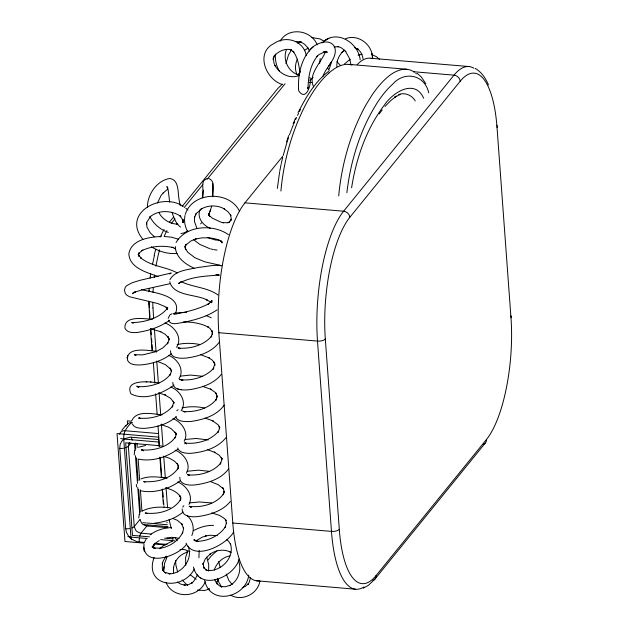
<?xml version="1.0" encoding="UTF-8"?>
<svg xmlns="http://www.w3.org/2000/svg" width="629" height="629" viewBox="0 0 629 629"><rect width="100%" height="100%" fill="white"/><g stroke="black" fill="none" stroke-linecap="round" stroke-linejoin="round"><path stroke-width="0.94" d="M275.384 54.047C274.928 60.046 276.398 66.163 279.496 71.321M172.794 382.416C172.731 390.507 183.393 390.271 189.093 389.728C200.848 387.991 213.616 384.122 221.227 374.436M202.931 197.514L202.805 185.697M212.799 196.861L212.437 183.754L212.476 185.516L212.547 184.36M309.924 77.493C312.039 83.885 305.985 102.323 298.641 90.662C297.619 75.252 301.039 57.137 313.368 46.75M182.166 508.94C181.805 516.936 192.301 517.242 197.986 516.558C209.779 514.844 222.548 511.133 230.324 501.502M148.994 291.738L149.112 288.805M202.766 183.927L203.568 180.814L206.957 178.534M163.917 566.815L163.626 571.25L164.601 563.246L167.322 556.413M170.475 350.793C170.333 358.601 180.57 358.506 186.098 358.098C198.316 356.478 211.784 352.444 219.34 342.042M320.2 58.489L319.618 63.592M179.823 477.301C179.391 484.912 189.274 485.517 194.754 484.943C207.098 483.339 220.748 479.487 228.5 469.045M280.911 191.027C283.718 160.489 292.092 130.297 306.457 103.148A214.308 70.511 -85.1 0 1 328.959 73.027M338.701 195.933C341.429 166.111 349.512 136.642 363.224 109.973A201.021 66.139 -85.1 0 1 366.707 103.636L371.731 95.553A217.658 71.612 -85.1 0 1 386.749 77.831C393.518 71.706 403.991 66.147 412.868 71.203M198.937 557.797L199.189 550.336M277.342 188.409L279.669 171.693M203.489 190.1L202.239 197.868M346.878 192.749C350.605 160.607 360.409 128.678 378.108 101.411A211.517 69.591 -85.1 0 1 392.7 84.192C404.604 70.448 424.921 74.945 428.719 92.793M150.103 278.049L150.685 273.418M184.989 215.48C183.865 220.96 184.965 226.747 187.623 231.629M208.616 571.108L208.726 564.748L206.768 557.184M351.595 187.819C356.148 158.5 366.109 129.307 384.115 105.452C392.174 92.864 414.668 78.02 423.647 98.226M144.002 543.967C142.248 568.734 178.722 556.24 186.475 544.242M279.842 170.773L281.1 164.381M212.696 195.635C213.145 190.076 215.495 181.058 208.82 178.518M152.454 264.73L153.122 261.373M285.943 63.639L288.444 54.998L291.612 49.754M153.264 260.713L153.846 258.102M281.297 163.493L282.72 157.321M250.594 577.619L249.115 582.493L247.85 584.53L248.424 583.641L245.224 586.448L242.259 587.51M259.919 581.015C257.898 594.051 242.031 601.741 230.576 595.136M157.447 203.057L161.008 195.588L163.469 192.639L163.186 192.985L167.817 189.054M331.507 62.09L329.219 69.08M283.16 155.607L287.146 141.737M171.206 353.844C162.644 360.818 151.542 363.963 140.692 364.938C136.171 365.04 129.967 365.174 127.616 360.464C125.635 346.068 148.444 350.589 157.006 351.32M154.121 255.209L155.772 249.17M126.948 357.909L127.144 357.17M127.451 356.03L127.648 355.306M248.762 575.063C246.073 597.872 209.905 606.136 204.677 580.402M168.179 318.329L169.861 314.964M211.721 206.147L208.836 214.725L209.268 213.042L209.001 215.716L208.702 213.907L209.779 216.431L209.009 215.338L212.421 218.224L220.865 222.131L223.515 222.808L222.328 222.548L227.383 222.792L229.538 222.194L228.13 222.69L229.86 221.589L228.917 222.674L231.11 219.285L230.827 220.708L231.205 218.672L230.481 214.615L230.922 215.755L228.146 211.831L223.893 208.679L224.592 209.032C217.618 205.03 208.686 204.952 201.618 208.765L202.216 208.435L196.358 213.42L194.4 217.681L194.628 216.706L194.455 221.502L197.05 228.642M131.642 420.99C136.241 409.786 152.595 414.071 162.054 414.818M134.716 450.372L134.221 454.971M325.358 51.79C321.671 62.428 307.471 74.159 313.635 86.857M286.407 49.793C282.287 59.786 288.797 72.893 299.49 75.118M139.221 514.302L138.797 517.981M154.097 557.388C143.428 586.928 182.717 591.7 194.33 569.025M200.415 209.017C196.193 217.17 202.821 225.331 210.243 228.343M191.829 535.531C194.927 528.659 192.663 520.144 186.939 515.371M286.572 141.91L288.656 135.589M185.217 214.505C192.254 191.57 228.767 190.194 239.382 210.896M287.39 140.959L288.404 137.924M209.944 211.564L210.243 210.746M210.401 210.306L210.684 209.52M289.442 134.952L290.228 132.782M214.237 570.126C216.439 563.12 222.501 557.184 229.837 555.91M290.496 132.059L291.573 129.228M297.36 59.181C295.158 63.844 294.749 69.41 296.849 74.183M184.179 441.338C189.353 432.296 181.435 421.933 172.983 418.544M291.848 128.536L293.413 124.668M239.217 559.047C234.334 577.249 199.605 592.133 193.417 567.083M169.916 279.748C175.224 269.912 188.802 269.794 198.442 267.364C206.131 266.775 214.167 264.408 221.825 265.792M197.553 575.024L193.622 581.416L191.743 583.154L192.458 582.588L188.409 584.687L183.982 585.151L185.146 585.198L180.547 584.034L177.441 581.998M293.782 123.771L294.718 121.601M293.145 123.709L295.544 118.118M295.654 119.479L296.597 117.395M160.159 237.078L164.027 229.506M187.584 551.814L185.563 557.459L185.783 565.212M297.556 115.359L298.523 113.369M178.998 378.815C184.847 369.71 177.512 358.727 168.533 355.322M322.905 76.463C325.971 66.713 337.962 58.316 334.754 47.199C329.989 37.221 315.043 43.472 309.877 49.762M181.144 410.831C187.332 401.75 179.925 390.499 170.876 387.047M298.067 112.677C305.796 97.432 314.775 81.982 328.542 71.399M188.952 504.45C193.818 495.424 186.035 485.462 177.779 481.963M299.498 111.419L300.481 109.509M186.381 473.267C191.696 464.045 183.81 453.533 175.098 450.152M218.405 579.301L216.698 582.564L218.263 579.561M144.363 542.387L146.132 539.1M176.073 242.519C186.066 225.237 213.239 223.822 228.437 234.672M176.545 347.263C182.984 337.663 174.414 326.199 164.932 322.984M195.273 214.945L196.185 213.357M205.219 581.864C198.536 598.226 173.014 599.272 166.119 582.611M175.232 314.083C183.401 295.237 153.476 292.752 141.564 289.654M183.754 221.141L182.905 222.501L183.346 221.07L183.196 222.697L182.874 219.379L183.432 220.755L179.902 215.771L180.877 216.478C172.039 210.172 158.327 209.622 149.906 216.966L150.693 216.29L146.958 221.951L146.455 224.058L146.675 222.918L146.942 227.093L150.134 232.722L154.357 236.787M330.823 62.711L328.566 66.21M233.603 532.016C226.983 544.517 194.259 561.689 186.019 543.212M280.109 41.247C288.247 26.575 311.245 29.878 317.189 44.738M180.24 205.683L178.99 199.165C177.763 192.23 179.147 179.477 169.586 178.51C156.794 180.523 147.123 194.927 147.438 207.46M297.808 74.89L300.607 71.234M208.238 559.873L210.817 556.351L216.887 550.855M121.798 430.299L125.698 425.534M379.256 113.935L382.196 109.926M224.183 405.131C216.596 415.942 202.64 419.889 190.162 421.548C185.24 421.627 178.266 422.09 175.593 416.972M171.222 223.586L175.066 218.813M169.468 222.092L173.73 216.84M182.151 206.469L277.892 88.406L282.35 84.152M184.187 207.578L203.128 184.234M207.138 179.289L285.086 83.728M259.58 580.803A98.525 32.417 -85.1 0 1 232.801 523.014L218.829 332.71A98.525 32.417 -85.1 0 1 244.956 202.837L282.563 156.472M130.911 443.013L128.347 446.173A6.73 2.768 -4.2 0 1 125.525 447.785M372.848 580.41A6.156 5.236 39 0 0 376.126 575.519A92.321 30.373 -85.1 0 1 339.306 529.351L325.327 339.055A92.321 30.373 -85.1 0 1 349.826 217.312L460.192 81.243A6.156 5.236 39 0 0 453.989 75.158L413.465 71.714M140.11 519.31L134.252 526.528A6.73 2.768 -4.2 0 1 131.996 527.951M376.126 575.519L486.5 439.459A92.321 30.373 -85.1 0 0 510.984 317.724L497.02 127.412A6.156 2.532 -4.2 0 0 496.462 125.273M485.093 443.272L374.719 579.333L368.382 585.34L363.185 588.201M166.308 556.13L163.296 560.698L162.274 563.836L162.439 562.751L162.321 568.372L163.068 570.676L162.494 569.504L163.823 571.494L165.946 573.129L164.798 572.39L170.027 573.774L168.863 573.805C182.017 574.269 193.606 558.536 188.04 546.326M226.039 437.572C217.508 448.375 202.955 452.432 189.73 453.383C185.327 453.273 179.43 452.833 177.606 448.005M200.596 223.877L201.5 222.8M182.732 507.092L183.912 505.685M342.412 52.01L341.893 52.466L344.621 50.1C339.424 53.913 336.468 60.384 336.837 66.792M178.738 283.624L179.831 282.405L178.62 283.522C190.815 276.611 205.455 276.1 219.151 275.093L217.351 274.574M385.003 106.482L390.68 100.593L396.38 96.158L394.525 97.298L400.138 94.468M133.694 292.343L132.412 293.664L135.597 291.77L134.111 292.351L141.855 289.945L169.696 283.75M309.924 80.457L313.156 77.359M176.458 416.555C167.786 424.292 155.953 427.445 144.591 428.357C140.346 428.333 134.37 428.42 132.302 423.867M344.401 63.985L350.18 59.338M159.75 548.74L163.603 545.469L172.11 541.199M328.951 72.94C334.502 68.152 341.429 63.726 349.071 64.37L406.861 69.276M322.103 42.914C335.815 28.533 358.302 42.434 360.181 59.818M174.052 385.034C162.526 393.55 144.536 401.058 130.887 393.801C123.905 378.469 151.487 381.748 159.051 383.014M176.796 410.706L178.093 409.683M183.125 512.014C175.114 518.752 164.743 522.015 154.467 523.179M297.721 43.267L300.324 41.42M304.357 50.438L308.179 48.095L307.384 48.519M169.681 320.216C160.159 327.151 148.523 330.783 136.965 332.489C132.719 332.89 126.94 332.67 124.927 328.141C124.062 314.948 144.458 319.037 152.43 319.218M180.193 480.823C169.327 488.922 154.687 493.529 141.203 490.903M170.506 273.363L169.704 273.937L171.23 273.017L139.905 280.345L132.066 282.783L126.72 285.652L125.43 286.981L124.456 289.961L125.32 293.531L127.011 295.347L129.668 296.786L157.777 303.54L164.877 306.551L167.267 308.265L166.182 307.219L167.463 308.886L166.889 307.29L167.22 309.083L167.385 307.424L166.866 309.271L167.746 307.864C159.538 318.376 144.607 322.441 131.72 322.598L133.482 322.999L132.326 322.638M177.653 449.326C166.764 457.228 152.289 461.82 138.875 459.209M196.46 540.578L202.247 537.174L206.202 535.861L205.573 536.034L209.764 535.263L217.225 535.578M217.052 309.845C206.799 316.953 194.385 320.082 182.339 322.614C177.795 323.062 170.86 325.822 168.407 320.216M150.15 534.862C156.244 530.137 163.886 527.888 171.52 527.566M159.239 540.594L156.023 542.717L153.641 545.194L154.585 544.132L153.327 546.491L153.688 544.911L153.61 548.378M187.812 230.992L183.841 232.942L180.987 233.595M170.404 314.634L172.063 313.698M328.959 38.322L324.91 40.555L325.932 39.997M197.372 590.073L204.622 590.513L209.481 588.909M208.144 589.625L209.292 589.011M193.614 530.546C199.7 527.291 206.603 525.152 213.561 525.357M157.478 350.864L162.785 347.939L168.014 342.766L167.322 343.914L168.965 340.179L169.091 338.371L169.067 339.857L167.801 336.381L168.47 337.624L165.223 334.353L160.293 331.499L160.93 331.798L150.748 328.825M141.942 511.188C150.614 506.667 160.961 506.589 170.435 507.847M140.959 478.913C149.191 475.658 158.492 476.853 167.023 478.315M138.506 447.258L145.637 445.466M186.64 552.427C179.579 554.574 174.178 561.005 173.494 568.388L173.525 567.971L173.557 573.538M154.805 351.949L142.854 354.842L134.323 354.78L136.037 355.157L134.347 354.355M298.744 75.669L299.097 75.559C289.835 79.246 279.418 73.86 274.983 65.4L275.29 66.037L273.945 63.065L273.379 57.868L273.112 59.33L274.818 55.297L273.89 56.453C277.924 51.421 285 48.001 291.447 49.84L290.055 49.487L293.963 52.121L292.98 51.185C297.792 57.373 299.066 65.479 299.907 73.066M398.7 94.484C404.934 92.172 412.097 95.254 415.25 100.978M345.557 38.746C357.925 33.722 371.975 44.289 372.517 57.184M358.121 55.226L362.131 54.212M177.189 344.637C184.454 342.836 192.112 343.064 199.432 344.425M187.01 471.278L198.552 470.162L209.591 471.38M182.04 407.969C189.408 406.24 197.16 406.46 204.543 407.977M180.224 376.142L190.54 375.057L202.648 376.307M174.375 313.148L186.719 312.22M185.146 439.451L196.185 438.484L208.309 439.954M189.872 502.886L199.267 501.95L211.745 502.972M334.117 46.916L338.512 46.68L337.356 46.522L339.652 47.089L341.783 48.103L345.84 51.664L345.376 51.091L349.716 58.811L350.974 64.842M166.992 537.85L171.52 537.347L175.633 537.591L178.966 538.518M218.09 265.493L220.024 265.273L204.787 261.813L194.927 257.741L187.835 252.331L185.201 248.361L185.791 249.674L185.107 245.955L184.973 247.441L186.239 244.201L185.421 245.396L191.043 240.891L196.185 238.847L195.643 239.028L201.901 237.872L208.663 237.793L213.891 238.501L218.546 239.901L222.053 241.913L220.803 240.805L222.171 242.88L221.479 241.253L221.502 242.204M295.63 41.443L301.48 42.151L300.418 41.821L304.515 44.179L307.903 47.843L309.413 51.098M179.988 549.502L184.58 549.604L189.958 551.664M177.119 253.393C168.124 254.202 158.925 251.671 151.377 246.757M160.796 236.504C149.002 237.023 131.437 239.696 128.843 253.621C129.338 268.033 147.013 272.475 158.138 276.548M183.228 321.962C191.924 321.899 200.934 323.117 208.663 327.332L207.774 326.844L209.882 328.362L212.555 332.018L211.871 330.681L212.413 334.494L212.46 333.048L211.1 337.01L211.824 335.862C204.087 345.4 190.422 349.032 178.518 348.12L180.185 348.45L177.905 347.727L179.375 348.773L178.919 348.324M219.568 240.262L215.047 239.932L207.727 237.62M146.054 381.842L146.927 381.866M150.449 381.952L151.054 381.968M176.6 224.113L177.708 224.152C169.924 224.026 162.368 219.379 158.822 212.445M158.068 439.474L130.289 437.155L124.676 438.704A14.192 12.061 39 0 0 121.428 441.778L120.045 444.86L119.777 448.391L125.682 528.745L126.468 532.362L128.324 535.719A14.192 12.061 39 0 0 132.066 539.391L136.737 541.64L144.686 542.52M311.866 37.559L320.004 38.927L324.478 41.428M164.68 236.52L171.575 237.219L178.29 239.146M469.297 66.58L371.079 58.269M256.325 580.764L355.432 589.2M309.146 82.336L311.748 82.556M244.956 202.837L343.615 211.218A6.156 5.236 39 0 1 349.818 217.304M218.829 332.71L317.488 341.083A6.156 2.532 -4.2 0 0 325.327 339.055M131.131 421.186L127.365 420.864L127.648 424.717M157.84 433.507L125.171 430.731A6.73 5.197 29.9 0 0 119.659 434.277M158.422 437.108L117.041 433.593L124.967 541.506L143.774 543.102M158.642 442.045L123.74 439.081A6.73 2.768 -4.2 0 1 120.634 438.342M159.648 445.686L125.666 442.808L132.467 535.405L149.458 536.844M232.801 523.014L331.467 531.387A6.156 2.532 -4.2 0 0 339.306 529.359M142.791 522.675L145.621 522.911M146.565 522.99L167.338 524.751M144.23 524.617L167.998 526.638M167.29 527.692L146.258 525.891L143.302 524.625A7.092 6.031 39 0 1 141.431 522.793L140.173 519.916M151.235 534.052L140.401 533.117L137.444 531.851A7.092 6.031 39 0 1 135.573 530.019L134.252 526.528L128.347 446.173L129.173 442.863A7.092 6.031 39 0 1 129.511 442.423M164.554 538.125L173.997 538.927M147.272 538.487L130.934 537.095A6.73 2.768 -4.2 0 1 127.836 536.356M160.639 539.619L174.744 540.814M154.207 543.33L167.125 544.423M155.064 544.061L165.403 544.942M213.923 249.674L217.06 250.067M158.052 445.584L162.125 446.11M154.333 547.961L160.67 548.236L159.577 548.362C169.225 547.041 178.377 541.129 182.795 532.346L182.308 533.274L183.314 530.184L183.448 527.314L183.644 528.564L181.38 523.446L182.229 524.358L177.26 520.246L172.417 518.32M349.071 64.37L352.043 64.984M215.881 274.558L219.151 275.093M163.186 477.623L166.08 478.15M177.551 388.958L181.136 389.721M211.824 512.894L219.576 515.418L224.545 518.611L226.267 520.639L225.481 519.475L226.613 523.753L226.519 522.361L225.072 527.487L225.654 526.394C219.607 535.987 207.712 541.255 196.61 541.341L198.072 541.42L193.811 539.863L195.273 540.728L194.369 539.588L195.407 541.066M210.613 248.927L213.097 249.485M371.456 54.471L376.378 56.649L379.594 59.393M202.483 386.308L211.116 389.398L210.377 389.052L215.157 392.354L216.714 394.328L216.03 393.07L217.139 397.229L217.154 395.775L215.841 400.256L216.541 399.069C209.064 408.748 195.399 412.207 183.613 411.586L185.264 411.956L182.355 410.894M168.022 488.544L165.781 487.978C170.577 489.04 176.898 491.587 180.271 496.462L179.509 495.259L180.767 498.522L180.688 497.044L180.185 500.44L180.83 499.143C173.84 510.85 157.934 514.695 145.165 513.02L146.95 513.516L146.187 513.06M158.681 392.881L165.513 395.13L164.877 394.863L170.608 398.361L173.989 402.607L173.25 401.326L173.777 403.621L173.753 402.143L172.212 407.042L172.873 405.854C165.018 415.848 150.795 419.409 138.6 418.065L140.361 418.489L139.158 417.876M160.945 424.559L168.14 426.997L171.418 428.915L175.805 433.334L175.074 432.099L176.041 434.584L176.002 433.106L175.908 435.716L175.027 437.965L175.688 436.738C168.242 447.408 153.625 450.977 141.25 449.853L142.98 450.285L141.792 449.814M174.713 314.13L173.447 313.777L177.779 313.557L176.246 313.769C187.56 311.945 198.827 308.894 209.048 303.618L207.971 304.2L212.115 300.811L211.155 302.282L211.776 300.717L211.517 302.439L211.313 301.063M205.054 418.073L213.16 420.958L212.405 420.62L218.31 424.96L219.828 427.618L219.096 426.305L219.505 428.711L219.497 427.248L219.057 429.929L217.815 432.516L218.475 431.345C210.448 440.67 196.618 444.506 184.635 443.005L186.381 443.414L185.028 442.847L186.467 443.94L185.987 443.311M163.949 456.379L169.806 458.376L174.728 461.34L177.928 464.713L177.181 463.51L178.455 466.962L178.392 465.484L177.7 469.03L178.369 467.756C171.324 479.031 156.181 482.647 143.656 481.562L145.197 482.364M200.808 354.756L209.292 357.956L208.529 357.571L212.398 360.22L214.717 363.318L214.033 362.021L214.796 365.473L214.827 364.01L213.105 369.231L213.797 368.091C205.573 377.29 191.727 381.26 179.666 379.546L182.984 380.246L180.35 379.484M207.727 449.782L214.969 452.4L214.253 452.109L219.285 455.27L222.006 458.863L221.266 457.574L221.778 459.516L221.754 458.054L221.73 460.161L220.197 464.131L220.85 462.944C213.16 472.3 199.652 475.783 187.922 474.919L189.596 475.335L187.379 474.541M210.479 481.586L218.232 484.676L223.421 488.89L222.705 487.695L223.602 489.268L224.183 492.609L224.136 491.155L223.161 494.693L223.822 493.443C216.557 504.12 201.453 507.957 189.156 506.314L190.909 506.777L189.887 506.314L191.295 507.43L190.807 506.927M209.716 248.644L199.802 244.398L193.646 239.728M157.934 361.565L165.38 364.631L170.75 369.239L170.058 368.012L171.379 371.393L171.379 369.907L171.332 371.653L169.979 375.143L170.671 373.948C163.163 383.989 149.285 387.252 137.311 386.615L138.978 387L136.752 386.112L138.231 387.22M165.993 231.535L168.36 232.4M354.41 47.513L358.483 49.502L357.563 48.732L360.669 52.097L362.548 56.295L363.012 58.819M206.092 315.538L211.226 317.771M282.61 84.593C265.737 79.71 254.989 52.655 274.04 43.487C285.818 35.161 303.721 40.61 306.323 55.706M152.053 546.884L155.678 548.59M180.657 281.375C192.49 287.414 207.035 287.06 217.964 294.97M194.117 268.166C185.319 264.274 175.412 257.143 175.349 246.544M175.216 248.636L171.866 247.213L173.219 247.574C162.864 245.247 151.424 245.994 141.808 250.664L142.854 250.083L139.276 252.929L138.168 254.548L139.001 253.141L138.451 254.651L138.561 253.062L139.025 256.412L138.427 254.957L141.399 258.37L140.424 257.638C151.007 266.468 165.702 266.586 177.331 272.947M183.259 206.367C161.614 191.593 121.232 213.113 142.877 239.319M196.169 579.293L190.178 574.709M165.207 231.244C158.87 228.178 153.185 223.271 150.04 216.903M231.024 552.482L229.569 551.68L229.955 551.853C223.389 548.842 215.543 550.123 209.803 554.338L210.22 554L205.321 558.804L202.931 564.496L203.143 563.144L203.922 568.231L203.379 566.878L206.697 570.511L205.565 569.599L208.12 570.582L206.855 570.401C220.763 572.241 235.191 557.467 230.34 543.582L230.646 544.462L228.752 541.443L226.605 539.533M167.44 187.591L167.864 187.851L166.882 186.577L168.108 189.667L169.704 202.279M413.615 71.651L414.354 72.146M475.265 68.419C481.562 72.052 485.737 78.318 488.474 84.915M185.822 208.191L187.961 210.007M187.544 585.465L182.119 579.993M180.492 227.14C175.9 223.515 173.698 217.736 172.016 212.295M336.892 61.642L340.281 65.274M197.011 575.016L198.182 575.96M200.046 577.469L201.178 578.381M417.318 73.396L421.383 77.115L425.794 83.681M415.745 73.239L416.429 73.86M232.258 584.569L228.838 580.386L226.236 573.978M142.704 450.364L143.231 450.938M153.539 547.584L152.304 546.066L153.374 547.419M177.15 540.783L176.545 539.973A66.36 21.834 -85.1 0 1 175.31 538.039M211.792 302.808L210.739 301.362L211.792 302.635L206.226 299.64L207.256 300.064C196.036 293.971 173.47 296.479 169.712 281.666M221.699 587.203L218.813 582.21L217.343 578.263M325.995 51.264L327.324 52.301L325.767 51.798L326.545 51.775L323.314 52.105L324.768 51.869L319.241 54.409L316.694 56.602L317.488 55.91C310.066 65.07 308.179 77.524 308.013 89.004L307.911 87.187L308.139 88.084M174.925 248.258L175.428 248.998M196.169 540.798L196.57 541.49M327.748 68.003L329.203 70.582M214.662 579.647L217.052 583.94L216.321 583.099L219.749 585.961L221.848 586.763L220.677 586.511L225.3 586.739L230.096 585.308L229.286 585.733C238.58 581.377 242.102 569.135 238.281 559.983M218.633 561.54L220.229 567.578M177.685 572.06L175.868 564.96L175.609 560.573M136.737 486.995L136.304 484.385M144.135 550.076L144.513 551.696L143.459 547.151L143.829 548.74M371.849 53.316L372.643 57.97M164.075 507.233L164.02 506.722M163.862 505.189L163.438 500.071M167.581 507.933L166.056 487.766M154.404 329.046L156.118 352.374M163.218 497.099L162.856 492.2M163.32 503.923L162.203 489.032M317.488 341.083L331.467 531.387A98.478 32.401 -85.1 0 0 363.947 586.936M165.309 477.568L163.737 456.127M156.755 361.077L158.39 383.32M159.098 392.991L160.733 415.282M161.378 424.032L163.021 446.409M160.419 458.934L161.567 474.557M161.677 476.129L161.795 477.694M150.024 317.425L149.537 310.467M150.874 328.92L151.306 334.77M151.589 338.677L151.872 342.577M152.014 344.511L152.446 350.314M153.366 362.894L154.852 383.203M155.638 393.84L157.132 414.204M157.989 425.872L159.491 446.291M149.741 319.312L148.821 302.376M150.449 328.92L152.069 350.998M158.429 437.532L159.074 446.346M159.868 457.118L161.354 477.466M136.98 443.579L137.271 447.439M138.121 459.013L139.677 480.234M140.385 489.873L141.942 511.094M135.29 442.981L135.738 449.106M136.383 457.857L138.05 480.611M138.695 489.362L140.361 512.116M134.575 443.972L135.07 450.663M135.439 455.687L137.468 483.316M137.775 487.499L139.74 514.286M153.625 318.494L153.004 307.911M149.395 307.943L149.238 304.122M187.324 551.955A4.93 1.455 30.7 0 1 186.318 551.963M357.099 64.74A98.525 32.417 -85.1 0 1 372.698 58.67M473.951 68.254A98.478 32.401 -85.1 0 0 453.989 75.189L343.615 211.218A98.478 32.401 -85.1 0 0 317.503 341.067M171.387 528.588A69.449 22.848 -85.1 0 1 169.146 519.334M152.926 307.982A68.372 22.495 -85.1 0 1 152.816 302.258M153.036 292.399A68.372 22.495 -85.1 0 1 153.287 287.933M154.278 277.381A68.372 22.495 -85.1 0 1 154.561 275.156M155.937 266.224A68.372 22.495 -85.1 0 1 156.346 263.991L158.17 255.248A66.21 21.787 -85.1 0 1 159.593 249.744M164.145 236.48A68.522 22.55 -85.1 0 1 166.897 230.505M167.078 522.778A63.215 20.796 -85.1 0 1 166.882 522.086M149.167 304.184A61.941 20.38 -85.1 0 1 149.112 301.236M149.309 291.329A61.941 20.38 -85.1 0 1 149.356 290.346M150.449 277.688A61.941 20.38 -85.1 0 1 150.575 276.674M153.995 257.458A60.235 19.821 -85.1 0 1 154.467 255.547M161.252 236.323A62.428 20.545 -85.1 0 1 161.425 235.969M510.74 315.789A6.156 2.532 -4.2 0 1 510.992 317.708M460.192 81.275A92.321 30.373 -85.1 0 1 497.012 127.412M486.5 439.459A6.156 5.236 39 0 1 483.221 444.357M132.161 440.127A6.73 2.217 -85.1 0 1 131.547 437.226M123.614 448.233A6.73 2.768 -4.2 0 1 119.777 448.391M139.245 542.056A6.73 2.217 -85.1 0 1 139.363 538.259M139.724 536.293A6.73 2.217 -85.1 0 1 141.03 533.188L146.895 525.962A6.73 2.217 -85.1 0 1 148.601 525.805M129.511 528.596A6.73 2.768 -4.2 0 1 125.682 528.745M171.929 541.711A6.73 2.217 -85.1 0 1 172.008 541.034M172.362 539.061A6.73 2.217 -85.1 0 1 172.881 537.402M131.453 539.776A6.73 2.217 -85.1 0 1 130.934 537.095L123.74 439.081A6.73 2.217 -85.1 0 1 125.171 430.731A61.343 20.183 -85.1 0 1 131.752 422.617A6.73 2.217 -85.1 0 1 132.318 422.397M125.91 426.218A6.73 6.093 52.8 0 1 131.752 422.625"/></g></svg>
